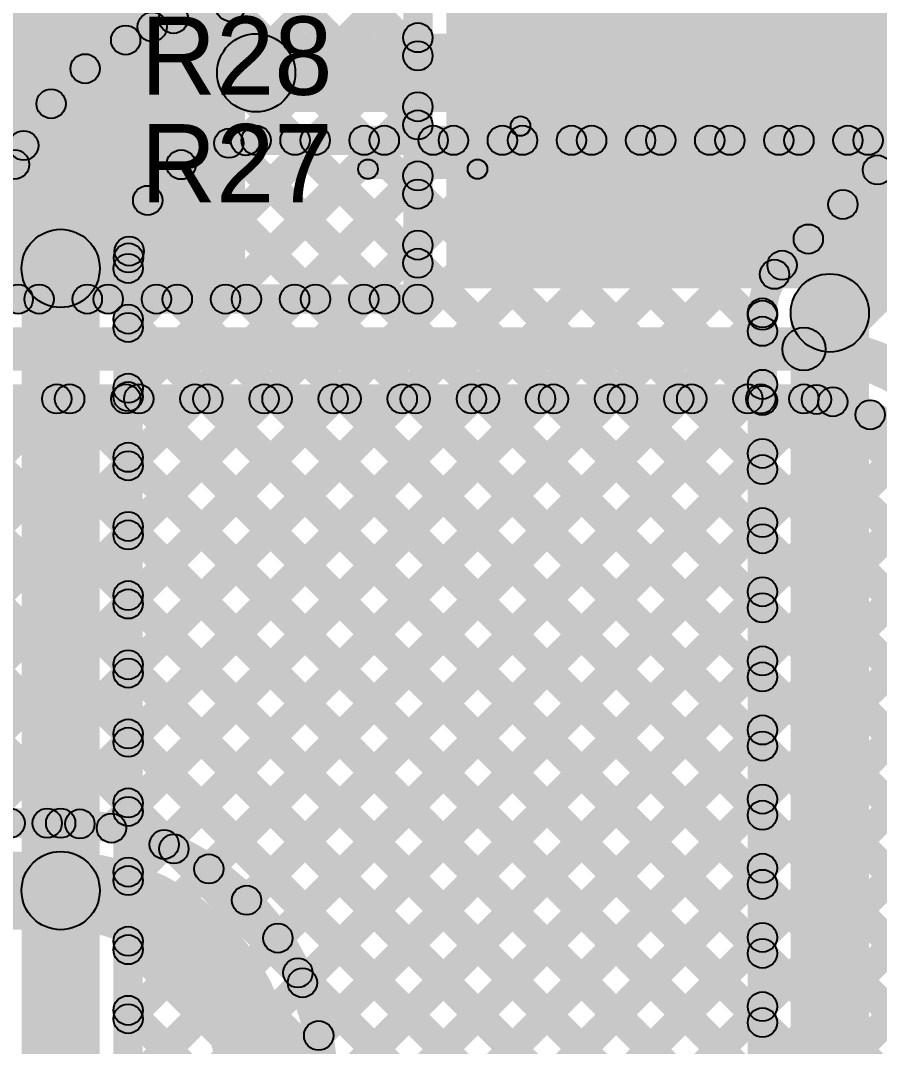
# Model space of a CAD drawing. Header units: millimetres. Extents: x 0 to 210, y 0 to 213.
# Drawn here: x 0.842 to 1.282, y 0.297 to 0.822 of the extents above; entities that cross this region are included whole.
import ezdxf

# ---------------------------------------------------------------- set-up
doc = ezdxf.new("R2010")
doc.units = ezdxf.units.MM
doc.header["$MEASUREMENT"] = 0
for name, color, linetype in [('BottomLayer', 5, 'Continuous'), ('TopLayer', 1, 'Continuous'), ('TopOverlay', 2, 'Continuous')]:
    doc.layers.add(name, color=color, linetype=linetype)

msp = doc.modelspace()

# ---------------------------------------------------------------- hatches: boundary and pattern name
at = {"layer": 'BottomLayer'}
for points in [[(0.4958, 0.4297), (0.4852, 0.44031), (0.9927, 0.94781), (1.0033, 0.9372)], [(0.91491, 0.81346), (0.9043, 0.82406), (1.01204, 0.9318), (1.02265, 0.9212)], [(0.8864, 0.84637), (0.897, 0.85697), (0.92578, 0.82819), (0.91518, 0.81759)], [(0.4958, 0.46506), (0.4852, 0.47567), (0.86133, 0.8518), (0.87194, 0.8412)], [(0.4958, 0.46506), (0.4852, 0.47567), (0.86133, 0.8518), (0.87194, 0.8412)], [(0.85621, 0.8412), (0.86682, 0.8518), (0.90133, 0.81729), (0.89073, 0.80668)], [(0.792, 0.8347), (0.80261, 0.8453), (0.8632, 0.78472), (0.85259, 0.77411)], [(0.82736, 0.8347), (0.83796, 0.8453), (0.88059, 0.80267), (0.86999, 0.79207)], [(0.78177, 0.80957), (0.79238, 0.82018), (0.84918, 0.76338), (0.83857, 0.75277)], [(0.96278, 0.77522), (0.96278, 0.81522), (1.352, 0.81522), (1.352, 0.77522)], [(0.96278, 0.75322), (0.96278, 0.76822), (1.29571, 0.76822), (1.29571, 0.75322)], [(0.90258, 0.37686), (0.89197, 0.38747), (1.27052, 0.76602), (1.28113, 0.75541)], [(0.90258, 0.41222), (0.89197, 0.42283), (1.23517, 0.76602), (1.24578, 0.75541)], [(0.90258, 0.51828), (0.89197, 0.52889), (1.1291, 0.76602), (1.13971, 0.75541)], [(0.90258, 0.589), (0.89197, 0.5996), (1.05839, 0.76602), (1.069, 0.75541)], [(0.90258, 0.55364), (0.89197, 0.56425), (1.09375, 0.76602), (1.10435, 0.75541)], [(0.90258, 0.44757), (0.89197, 0.45818), (1.19981, 0.76602), (1.21042, 0.75541)], [(0.90258, 0.48293), (0.89197, 0.49354), (1.16446, 0.76602), (1.17506, 0.75541)], [(0.90258, 0.65971), (0.89197, 0.67031), (0.98768, 0.76602), (0.99829, 0.75541)], [(0.90258, 0.62435), (0.89197, 0.63496), (1.02304, 0.76602), (1.03364, 0.75541)], [(0.9028, 0.69528), (0.8922, 0.70589), (0.95211, 0.7658), (0.96271, 0.75519)], [(0.9435, 0.7539), (0.95411, 0.76451), (1.22705, 0.49157), (1.21644, 0.48097)], [(0.97735, 0.75541), (0.98796, 0.76602), (1.22705, 0.52693), (1.21644, 0.51632)], [(1.01271, 0.75541), (1.02331, 0.76602), (1.22705, 0.56228), (1.21644, 0.55168)], [(1.04806, 0.75541), (1.05867, 0.76602), (1.22705, 0.59764), (1.21644, 0.58703)], [(1.08342, 0.75541), (1.09402, 0.76602), (1.22705, 0.633), (1.21644, 0.62239)], [(1.11877, 0.75541), (1.12938, 0.76602), (1.22705, 0.66835), (1.21644, 0.65774)], [(1.15413, 0.75541), (1.16474, 0.76602), (1.23325, 0.6975), (1.22265, 0.6869)], [(1.18948, 0.75541), (1.20009, 0.76602), (1.25055, 0.71556), (1.23995, 0.70495)], [(1.22484, 0.75541), (1.23545, 0.76602), (1.26823, 0.73324), (1.25762, 0.72263)], [(1.23715, 0.69155), (1.22655, 0.70216), (1.29041, 0.76602), (1.30101, 0.75541)], [(1.27039, 0.65832), (1.2421, 0.6866), (1.31786, 0.76236), (1.34614, 0.73407)], [(1.26019, 0.75541), (1.2708, 0.76602), (1.28591, 0.75091), (1.2753, 0.74031)], [(0.52102, 0.41957), (0.51041, 0.43017), (0.83393, 0.75369), (0.84454, 0.74308)], [(0.91908, 0.74298), (0.92968, 0.75358), (1.22705, 0.45622), (1.21644, 0.44561)], [(0.90199, 0.72471), (0.91259, 0.73532), (1.22705, 0.42086), (1.21644, 0.41026)], [(0.89258, 0.69877), (0.90318, 0.70937), (1.22705, 0.38551), (1.21644, 0.3749)], [(0.88278, 0.0018), (0.84278, 0.0018), (0.84278, 0.69522), (0.88278, 0.69522)], [(0.90478, 0.05174), (0.88978, 0.05174), (0.88978, 0.69522), (0.90478, 0.69522)], [(0.90258, 0.34151), (0.89197, 0.35211), (1.21644, 0.67658), (1.22705, 0.66597)], [(0.89197, 0.66401), (0.90258, 0.67462), (1.22705, 0.35015), (1.21644, 0.33955)], [(1.22925, 0.23932), (1.21425, 0.23932), (1.21425, 0.67246), (1.22925, 0.67246)], [(1.27625, 0.23932), (1.23625, 0.23932), (1.23625, 0.67246), (1.27625, 0.67246)], [(0.90258, 0.30615), (0.89197, 0.31676), (1.21644, 0.64123), (1.22705, 0.63062)], [(0.89197, 0.62866), (0.90258, 0.63926), (1.22705, 0.3148), (1.21644, 0.30419)], [(0.90258, 0.2708), (0.89197, 0.2814), (1.21644, 0.60587), (1.22705, 0.59526)], [(0.89197, 0.5933), (0.90258, 0.60391), (1.22705, 0.27944), (1.21644, 0.26884)], [(0.90258, 0.23544), (0.89197, 0.24605), (1.21644, 0.57052), (1.22705, 0.55991)], [(0.89197, 0.55795), (0.90258, 0.56855), (1.22705, 0.24408), (1.21645, 0.23348)], [(0.90258, 0.20009), (0.89197, 0.21069), (1.21644, 0.53516), (1.22705, 0.52455)], [(0.89197, 0.52259), (0.90258, 0.5332), (1.32905, 0.10673), (1.31844, 0.09612)], [(0.90258, 0.16473), (0.89197, 0.17534), (1.21644, 0.49981), (1.22705, 0.4892)], [(0.89197, 0.48724), (0.90258, 0.49784), (1.32905, 0.07138), (1.31844, 0.06077)], [(0.90258, 0.12938), (0.89197, 0.13998), (1.21644, 0.46445), (1.22705, 0.45384)], [(0.89197, 0.45188), (0.90258, 0.46249), (1.31362, 0.05145), (1.30301, 0.04085)], [(0.90258, 0.09402), (0.89197, 0.10463), (1.21644, 0.42909), (1.22705, 0.41849)], [(0.89197, 0.41653), (0.90258, 0.42713), (1.26677, 0.06294), (1.25616, 0.05234)], [(0.90258, 0.05867), (0.89197, 0.06927), (1.21644, 0.39374), (1.22705, 0.38313)], [(0.89197, 0.38117), (0.90258, 0.39178), (1.23793, 0.05643), (1.22732, 0.04582)], [(0.91801, 0.03874), (0.90741, 0.04935), (1.21644, 0.35838), (1.22705, 0.34778)], [(0.89197, 0.34582), (0.90258, 0.35642), (1.21952, 0.03949), (1.20891, 0.02888)], [(0.89197, 0.31046), (0.90258, 0.32107), (1.21069, 0.01296), (1.20009, 0.00235)], [(0.96048, 0.04585), (0.94987, 0.05646), (1.21644, 0.32303), (1.22705, 0.31242)]]:
    msp.add_hatch(color=5, dxfattribs=at).paths.add_polyline_path(points)
h = msp.add_hatch(color=5, dxfattribs=at)
edge = h.paths.add_edge_path()
edge.add_arc((0.94965, 0.82907), 0.0075, 0, 360)
h = msp.add_hatch(color=5, dxfattribs=at)
edge = h.paths.add_edge_path()
edge.add_arc((0.92048, 0.82289), 0.0075, 0, 360)
h = msp.add_hatch(color=5, dxfattribs=at)
edge = h.paths.add_edge_path()
edge.add_arc((0.90961, 0.81876), 0.0075, 0, 360)
h = msp.add_hatch(color=5, dxfattribs=at)
edge = h.paths.add_edge_path()
edge.add_arc((0.89603, 0.81198), 0.0075, 0, 360)
h = msp.add_hatch(color=5, dxfattribs=at)
edge = h.paths.add_edge_path()
edge.add_arc((0.96278, 0.79522), 0.02, 0, 360)
h = msp.add_hatch(color=5, dxfattribs=at)
edge = h.paths.add_edge_path()
edge.add_arc((0.96278, 0.79522), 0.02, 0, 360)
h = msp.add_hatch(color=5, dxfattribs=at)
edge = h.paths.add_edge_path()
edge.add_arc((0.87529, 0.79737), 0.0075, 0, 360)
h = msp.add_hatch(color=5, dxfattribs=at)
edge = h.paths.add_edge_path()
edge.add_arc((0.85789, 0.77941), 0.0075, 0, 360)
h = msp.add_hatch(color=5, dxfattribs=at)
edge = h.paths.add_edge_path()
edge.add_arc((0.94881, 0.75921), 0.0075, 0, 360)
h = msp.add_hatch(color=5, dxfattribs=at)
edge = h.paths.add_edge_path()
edge.add_arc((0.95741, 0.7605), 0.0075, 0, 360)
h = msp.add_hatch(color=5, dxfattribs=at)
edge = h.paths.add_edge_path()
edge.add_arc((0.96278, 0.76072), 0.0075, 0, 360)
h = msp.add_hatch(color=5, dxfattribs=at)
edge = h.paths.add_edge_path()
edge.add_arc((0.96278, 0.76072), 0.0075, 0, 360)
h = msp.add_hatch(color=5, dxfattribs=at)
edge = h.paths.add_edge_path()
edge.add_arc((0.98266, 0.76072), 0.0075, 0, 360)
h = msp.add_hatch(color=5, dxfattribs=at)
edge = h.paths.add_edge_path()
edge.add_arc((0.99298, 0.76072), 0.0075, 0, 360)
h = msp.add_hatch(color=5, dxfattribs=at)
edge = h.paths.add_edge_path()
edge.add_arc((1.01801, 0.76072), 0.0075, 0, 360)
h = msp.add_hatch(color=5, dxfattribs=at)
edge = h.paths.add_edge_path()
edge.add_arc((1.02834, 0.76072), 0.0075, 0, 360)
h = msp.add_hatch(color=5, dxfattribs=at)
edge = h.paths.add_edge_path()
edge.add_arc((1.05337, 0.76072), 0.0075, 0, 360)
h = msp.add_hatch(color=5, dxfattribs=at)
edge = h.paths.add_edge_path()
edge.add_arc((1.0637, 0.76072), 0.0075, 0, 360)
h = msp.add_hatch(color=5, dxfattribs=at)
edge = h.paths.add_edge_path()
edge.add_arc((1.08872, 0.76072), 0.0075, 0, 360)
h = msp.add_hatch(color=5, dxfattribs=at)
edge = h.paths.add_edge_path()
edge.add_arc((1.09905, 0.76072), 0.0075, 0, 360)
h = msp.add_hatch(color=5, dxfattribs=at)
edge = h.paths.add_edge_path()
edge.add_arc((1.12408, 0.76072), 0.0075, 0, 360)
h = msp.add_hatch(color=5, dxfattribs=at)
edge = h.paths.add_edge_path()
edge.add_arc((1.13441, 0.76072), 0.0075, 0, 360)
h = msp.add_hatch(color=5, dxfattribs=at)
edge = h.paths.add_edge_path()
edge.add_arc((1.15943, 0.76072), 0.0075, 0, 360)
h = msp.add_hatch(color=5, dxfattribs=at)
edge = h.paths.add_edge_path()
edge.add_arc((1.16976, 0.76072), 0.0075, 0, 360)
h = msp.add_hatch(color=5, dxfattribs=at)
edge = h.paths.add_edge_path()
edge.add_arc((1.19479, 0.76072), 0.0075, 0, 360)
h = msp.add_hatch(color=5, dxfattribs=at)
edge = h.paths.add_edge_path()
edge.add_arc((1.20512, 0.76072), 0.0075, 0, 360)
h = msp.add_hatch(color=5, dxfattribs=at)
edge = h.paths.add_edge_path()
edge.add_arc((1.23014, 0.76072), 0.0075, 0, 360)
h = msp.add_hatch(color=5, dxfattribs=at)
edge = h.paths.add_edge_path()
edge.add_arc((1.24047, 0.76072), 0.0075, 0, 360)
h = msp.add_hatch(color=5, dxfattribs=at)
edge = h.paths.add_edge_path()
edge.add_arc((1.2655, 0.76072), 0.0075, 0, 360)
h = msp.add_hatch(color=5, dxfattribs=at)
edge = h.paths.add_edge_path()
edge.add_arc((1.27583, 0.76072), 0.0075, 0, 360)
h = msp.add_hatch(color=5, dxfattribs=at)
edge = h.paths.add_edge_path()
edge.add_arc((0.84387, 0.75808), 0.0075, 0, 360)
h = msp.add_hatch(color=5, dxfattribs=at)
edge = h.paths.add_edge_path()
edge.add_arc((0.83923, 0.74839), 0.0075, 0, 360)
h = msp.add_hatch(color=5, dxfattribs=at)
edge = h.paths.add_edge_path()
edge.add_arc((0.92438, 0.74828), 0.0075, 0, 360)
h = msp.add_hatch(color=5, dxfattribs=at)
edge = h.paths.add_edge_path()
edge.add_arc((1.2806, 0.74561), 0.0075, 0, 360)
h = msp.add_hatch(color=5, dxfattribs=at)
edge = h.paths.add_edge_path()
edge.add_arc((0.90729, 0.73002), 0.0075, 0, 360)
h = msp.add_hatch(color=5, dxfattribs=at)
edge = h.paths.add_edge_path()
edge.add_arc((1.26293, 0.72793), 0.0075, 0, 360)
h = msp.add_hatch(color=5, dxfattribs=at)
edge = h.paths.add_edge_path()
edge.add_arc((0.86278, 0.69522), 0.02, 0, 360)
h = msp.add_hatch(color=5, dxfattribs=at)
edge = h.paths.add_edge_path()
edge.add_arc((0.86278, 0.69522), 0.02, 0, 360)
h = msp.add_hatch(color=5, dxfattribs=at)
edge = h.paths.add_edge_path()
edge.add_arc((1.24525, 0.71025), 0.0075, 0, 360)
h = msp.add_hatch(color=5, dxfattribs=at)
edge = h.paths.add_edge_path()
edge.add_arc((0.89788, 0.70407), 0.0075, 0, 360)
h = msp.add_hatch(color=5, dxfattribs=at)
edge = h.paths.add_edge_path()
edge.add_arc((0.8975, 0.70058), 0.0075, 0, 360)
h = msp.add_hatch(color=5, dxfattribs=at)
edge = h.paths.add_edge_path()
edge.add_arc((1.23185, 0.69686), 0.0075, 0, 360)
h = msp.add_hatch(color=5, dxfattribs=at)
edge = h.paths.add_edge_path()
edge.add_arc((1.23185, 0.69686), 0.0075, 0, 360)
h = msp.add_hatch(color=5, dxfattribs=at)
edge = h.paths.add_edge_path()
edge.add_arc((1.23185, 0.69686), 0.0075, 0, 360)
h = msp.add_hatch(color=5, dxfattribs=at)
edge = h.paths.add_edge_path()
edge.add_arc((0.89728, 0.69522), 0.0075, 0, 360)
h = msp.add_hatch(color=5, dxfattribs=at)
edge = h.paths.add_edge_path()
edge.add_arc((0.89728, 0.69522), 0.0075, 0, 360)
h = msp.add_hatch(color=5, dxfattribs=at)
edge = h.paths.add_edge_path()
edge.add_arc((1.22795, 0.6922), 0.0075, 0, 360)
h = msp.add_hatch(color=5, dxfattribs=at)
edge = h.paths.add_edge_path()
edge.add_arc((1.25625, 0.67246), 0.02, 0, 360)
h = msp.add_hatch(color=5, dxfattribs=at)
edge = h.paths.add_edge_path()
edge.add_arc((1.25625, 0.67246), 0.02, 0, 360)
h = msp.add_hatch(color=5, dxfattribs=at)
edge = h.paths.add_edge_path()
edge.add_arc((1.22175, 0.67246), 0.0075, 0, 360)
h = msp.add_hatch(color=5, dxfattribs=at)
edge = h.paths.add_edge_path()
edge.add_arc((1.22175, 0.67246), 0.0075, 0, 360)
h = msp.add_hatch(color=5, dxfattribs=at)
edge = h.paths.add_edge_path()
edge.add_arc((1.22175, 0.67246), 0.0075, 0, 360)
h = msp.add_hatch(color=5, dxfattribs=at)
edge = h.paths.add_edge_path()
edge.add_arc((1.22175, 0.67128), 0.0075, 0, 360)
h = msp.add_hatch(color=5, dxfattribs=at)
edge = h.paths.add_edge_path()
edge.add_arc((0.89728, 0.66932), 0.0075, 0, 360)
h = msp.add_hatch(color=5, dxfattribs=at)
edge = h.paths.add_edge_path()
edge.add_arc((0.89728, 0.66501), 0.0075, 0, 360)
h = msp.add_hatch(color=5, dxfattribs=at)
edge = h.paths.add_edge_path()
edge.add_arc((1.22175, 0.66305), 0.0075, 0, 360)
h = msp.add_hatch(color=5, dxfattribs=at)
edge = h.paths.add_edge_path()
edge.add_arc((0.89728, 0.63396), 0.0075, 0, 360)
h = msp.add_hatch(color=5, dxfattribs=at)
edge = h.paths.add_edge_path()
edge.add_arc((1.22175, 0.63592), 0.0075, 0, 360)
h = msp.add_hatch(color=5, dxfattribs=at)
edge = h.paths.add_edge_path()
edge.add_arc((0.89728, 0.62965), 0.0075, 0, 360)
h = msp.add_hatch(color=5, dxfattribs=at)
edge = h.paths.add_edge_path()
edge.add_arc((1.22175, 0.62769), 0.0075, 0, 360)
h = msp.add_hatch(color=5, dxfattribs=at)
edge = h.paths.add_edge_path()
edge.add_arc((0.89728, 0.59861), 0.0075, 0, 360)
h = msp.add_hatch(color=5, dxfattribs=at)
edge = h.paths.add_edge_path()
edge.add_arc((1.22175, 0.60057), 0.0075, 0, 360)
h = msp.add_hatch(color=5, dxfattribs=at)
edge = h.paths.add_edge_path()
edge.add_arc((0.89728, 0.5943), 0.0075, 0, 360)
h = msp.add_hatch(color=5, dxfattribs=at)
edge = h.paths.add_edge_path()
edge.add_arc((1.22175, 0.59234), 0.0075, 0, 360)
h = msp.add_hatch(color=5, dxfattribs=at)
edge = h.paths.add_edge_path()
edge.add_arc((1.22175, 0.56521), 0.0075, 0, 360)
h = msp.add_hatch(color=5, dxfattribs=at)
edge = h.paths.add_edge_path()
edge.add_arc((0.89728, 0.56325), 0.0075, 0, 360)
h = msp.add_hatch(color=5, dxfattribs=at)
edge = h.paths.add_edge_path()
edge.add_arc((0.89728, 0.55894), 0.0075, 0, 360)
h = msp.add_hatch(color=5, dxfattribs=at)
edge = h.paths.add_edge_path()
edge.add_arc((1.22175, 0.55698), 0.0075, 0, 360)
h = msp.add_hatch(color=5, dxfattribs=at)
edge = h.paths.add_edge_path()
edge.add_arc((0.89728, 0.5279), 0.0075, 0, 360)
h = msp.add_hatch(color=5, dxfattribs=at)
edge = h.paths.add_edge_path()
edge.add_arc((1.22175, 0.52986), 0.0075, 0, 360)
h = msp.add_hatch(color=5, dxfattribs=at)
edge = h.paths.add_edge_path()
edge.add_arc((0.89728, 0.52359), 0.0075, 0, 360)
h = msp.add_hatch(color=5, dxfattribs=at)
edge = h.paths.add_edge_path()
edge.add_arc((1.22175, 0.52163), 0.0075, 0, 360)
h = msp.add_hatch(color=5, dxfattribs=at)
edge = h.paths.add_edge_path()
edge.add_arc((0.89728, 0.49254), 0.0075, 0, 360)
h = msp.add_hatch(color=5, dxfattribs=at)
edge = h.paths.add_edge_path()
edge.add_arc((1.22175, 0.4945), 0.0075, 0, 360)
h = msp.add_hatch(color=5, dxfattribs=at)
edge = h.paths.add_edge_path()
edge.add_arc((0.89728, 0.48823), 0.0075, 0, 360)
h = msp.add_hatch(color=5, dxfattribs=at)
edge = h.paths.add_edge_path()
edge.add_arc((1.22175, 0.48627), 0.0075, 0, 360)
h = msp.add_hatch(color=5, dxfattribs=at)
edge = h.paths.add_edge_path()
edge.add_arc((0.89728, 0.45718), 0.0075, 0, 360)
h = msp.add_hatch(color=5, dxfattribs=at)
edge = h.paths.add_edge_path()
edge.add_arc((1.22175, 0.45915), 0.0075, 0, 360)
h = msp.add_hatch(color=5, dxfattribs=at)
edge = h.paths.add_edge_path()
edge.add_arc((0.89728, 0.45288), 0.0075, 0, 360)
h = msp.add_hatch(color=5, dxfattribs=at)
edge = h.paths.add_edge_path()
edge.add_arc((1.22175, 0.45092), 0.0075, 0, 360)
h = msp.add_hatch(color=5, dxfattribs=at)
edge = h.paths.add_edge_path()
edge.add_arc((1.22175, 0.42379), 0.0075, 0, 360)
h = msp.add_hatch(color=5, dxfattribs=at)
edge = h.paths.add_edge_path()
edge.add_arc((0.89728, 0.42183), 0.0075, 0, 360)
h = msp.add_hatch(color=5, dxfattribs=at)
edge = h.paths.add_edge_path()
edge.add_arc((0.89728, 0.41752), 0.0075, 0, 360)
h = msp.add_hatch(color=5, dxfattribs=at)
edge = h.paths.add_edge_path()
edge.add_arc((1.22175, 0.41556), 0.0075, 0, 360)
h = msp.add_hatch(color=5, dxfattribs=at)
edge = h.paths.add_edge_path()
edge.add_arc((0.89728, 0.38647), 0.0075, 0, 360)
h = msp.add_hatch(color=5, dxfattribs=at)
edge = h.paths.add_edge_path()
edge.add_arc((1.22175, 0.38844), 0.0075, 0, 360)
h = msp.add_hatch(color=5, dxfattribs=at)
edge = h.paths.add_edge_path()
edge.add_arc((0.89728, 0.38217), 0.0075, 0, 360)
h = msp.add_hatch(color=5, dxfattribs=at)
edge = h.paths.add_edge_path()
edge.add_arc((1.22175, 0.3802), 0.0075, 0, 360)
h = msp.add_hatch(color=5, dxfattribs=at)
edge = h.paths.add_edge_path()
edge.add_arc((0.89728, 0.35112), 0.0075, 0, 360)
h = msp.add_hatch(color=5, dxfattribs=at)
edge = h.paths.add_edge_path()
edge.add_arc((1.22175, 0.35308), 0.0075, 0, 360)
h = msp.add_hatch(color=5, dxfattribs=at)
edge = h.paths.add_edge_path()
edge.add_arc((0.89728, 0.34681), 0.0075, 0, 360)
h = msp.add_hatch(color=5, dxfattribs=at)
edge = h.paths.add_edge_path()
edge.add_arc((1.22175, 0.34485), 0.0075, 0, 360)
h = msp.add_hatch(color=5, dxfattribs=at)
edge = h.paths.add_edge_path()
edge.add_arc((0.89728, 0.31576), 0.0075, 0, 360)
h = msp.add_hatch(color=5, dxfattribs=at)
edge = h.paths.add_edge_path()
edge.add_arc((1.22175, 0.31773), 0.0075, 0, 360)
h = msp.add_hatch(color=5, dxfattribs=at)
edge = h.paths.add_edge_path()
edge.add_arc((0.89728, 0.31146), 0.0075, 0, 360)
h = msp.add_hatch(color=5, dxfattribs=at)
edge = h.paths.add_edge_path()
edge.add_arc((1.22175, 0.30949), 0.0075, 0, 360)
at = {"layer": 'TopLayer'}
for points in [[(1.06, 0.685), (1.702, 0.685), (1.702, 0.943), (1.06, 0.943)], [(0.63344, 0.8872), (0.64404, 0.8978), (0.85704, 0.6848), (0.84644, 0.6742)], [(0.66879, 0.8872), (0.6794, 0.8978), (0.8924, 0.6848), (0.88179, 0.6742)], [(0.70415, 0.8872), (0.71475, 0.8978), (0.92775, 0.6848), (0.91715, 0.6742)], [(0.7395, 0.8872), (0.75011, 0.8978), (0.96311, 0.6848), (0.9525, 0.6742)], [(0.77486, 0.8872), (0.78546, 0.8978), (0.99846, 0.6848), (0.98786, 0.6742)], [(0.81021, 0.8872), (0.82082, 0.8978), (1.03382, 0.6848), (1.02321, 0.6742)], [(0.811, 0.685), (0.957, 0.685), (0.957, 0.885), (0.811, 0.885)], [(0.70494, 0.6742), (0.69433, 0.6848), (0.8901, 0.88057), (0.90071, 0.86997)], [(0.70494, 0.6742), (0.69433, 0.6848), (0.8901, 0.88057), (0.90071, 0.86997)], [(0.7403, 0.6742), (0.72969, 0.6848), (0.8901, 0.84522), (0.90071, 0.83461)], [(0.77565, 0.6742), (0.76504, 0.6848), (0.91854, 0.8383), (0.92915, 0.8277)], [(0.81101, 0.6742), (0.8004, 0.6848), (0.9514, 0.8358), (0.96201, 0.8252)], [(0.84636, 0.6742), (0.83576, 0.6848), (0.98676, 0.8358), (0.99736, 0.8252)], [(0.88172, 0.6742), (0.87111, 0.6848), (1.02211, 0.8358), (1.03272, 0.8252)], [(0.90507, 0.8277), (0.91567, 0.8383), (1.0508, 0.70317), (1.0402, 0.69257)], [(0.94042, 0.8277), (0.95103, 0.8383), (1.0508, 0.73853), (1.0402, 0.72792)], [(0.97828, 0.8252), (0.98888, 0.8358), (1.0508, 0.77388), (1.0402, 0.76328)], [(1.01363, 0.8252), (1.02424, 0.8358), (1.0508, 0.80924), (1.0402, 0.79863)], [(1.053, 0.6795), (1.038, 0.6795), (1.038, 0.8305), (1.053, 0.8305)], [(0.91707, 0.6742), (0.90647, 0.6848), (1.0402, 0.81853), (1.0508, 0.80793)], [(0.95243, 0.6742), (0.94182, 0.6848), (1.0402, 0.78318), (1.0508, 0.77257)], [(0.98778, 0.6742), (0.97718, 0.6848), (1.0402, 0.74782), (1.0508, 0.73722)], [(1.02314, 0.6742), (1.01253, 0.6848), (1.0402, 0.71247), (1.0508, 0.70186)], [(0.33934, 0.672), (0.33934, 0.687), (1.0455, 0.687), (1.0455, 0.672)], [(0.33286, 0.643), (0.33286, 0.665), (1.243, 0.665), (1.243, 0.643)], [(0.33934, 0.621), (0.33934, 0.636), (1.243, 0.636), (1.243, 0.621)], [(0.64907, 0.4062), (0.63847, 0.4168), (0.85547, 0.6338), (0.86607, 0.6232)], [(0.64995, 0.6232), (0.66056, 0.6338), (0.87792, 0.41644), (0.86731, 0.40584)], [(0.68443, 0.4062), (0.67382, 0.4168), (0.89082, 0.6338), (0.90143, 0.6232)], [(0.6853, 0.6232), (0.69591, 0.6338), (0.92604, 0.40368), (0.91543, 0.39307)], [(0.71978, 0.4062), (0.70918, 0.4168), (0.92618, 0.6338), (0.93678, 0.6232)], [(0.72066, 0.6232), (0.73127, 0.6338), (1.31362, 0.05145), (1.30301, 0.04085)], [(0.75514, 0.4062), (0.74453, 0.4168), (0.96153, 0.6338), (0.97214, 0.6232)], [(0.75601, 0.6232), (0.76662, 0.6338), (1.34038, 0.06004), (1.32978, 0.04943)], [(0.79049, 0.4062), (0.77989, 0.4168), (0.99689, 0.6338), (1.00749, 0.6232)], [(0.79137, 0.6232), (0.80198, 0.6338), (1.37574, 0.06004), (1.36513, 0.04943)], [(0.82585, 0.4062), (0.81524, 0.4168), (1.03224, 0.6338), (1.04285, 0.6232)], [(0.82673, 0.6232), (0.83733, 0.6338), (1.41109, 0.06004), (1.40049, 0.04943)], [(0.8612, 0.4062), (0.8506, 0.4168), (1.0676, 0.6338), (1.0782, 0.6232)], [(0.86208, 0.6232), (0.87269, 0.6338), (1.4978, 0.00869), (1.48719, -0.00192)], [(0.89403, 0.40367), (0.88343, 0.41428), (1.10295, 0.6338), (1.11356, 0.6232)], [(0.89744, 0.6232), (0.90804, 0.6338), (1.47458, 0.06726), (1.46398, 0.05666)], [(0.92105, 0.39533), (0.91044, 0.40594), (1.13831, 0.6338), (1.14892, 0.6232)], [(0.93279, 0.6232), (0.9434, 0.6338), (1.47482, 0.10238), (1.46422, 0.09177)], [(0.94388, 0.3828), (0.93327, 0.39341), (1.17366, 0.6338), (1.18427, 0.6232)], [(0.96321, 0.36678), (0.9526, 0.37739), (1.20902, 0.6338), (1.21963, 0.6232)], [(0.96815, 0.6232), (0.97875, 0.6338), (1.48747, 0.12509), (1.47686, 0.11448)], [(0.97923, 0.34744), (0.96862, 0.35805), (1.2441, 0.63353), (1.25471, 0.62292)], [(1.0035, 0.6232), (1.01411, 0.6338), (1.3228, 0.32511), (1.3122, 0.3145)], [(1.03886, 0.6232), (1.04946, 0.6338), (1.3228, 0.36046), (1.3122, 0.34986)], [(1.07421, 0.6232), (1.08482, 0.6338), (1.3228, 0.39582), (1.3122, 0.38521)], [(1.10957, 0.6232), (1.12017, 0.6338), (1.3228, 0.43117), (1.3122, 0.42057)], [(1.14492, 0.6232), (1.15553, 0.6338), (1.3228, 0.46653), (1.3122, 0.45592)], [(1.18028, 0.6232), (1.19088, 0.6338), (1.3228, 0.50188), (1.3122, 0.49128)], [(1.21563, 0.6232), (1.22624, 0.6338), (1.3228, 0.53724), (1.3122, 0.52663)], [(1.25247, 0.62172), (1.26307, 0.63232), (1.32132, 0.57407), (1.31072, 0.56347)], [(0.99174, 0.3246), (0.98113, 0.33521), (1.27158, 0.62565), (1.28219, 0.61505)], [(1.00007, 0.29757), (0.98946, 0.30818), (1.2918, 0.61052), (1.30241, 0.59991)], [(1.00258, 0.26473), (0.99197, 0.27534), (1.3059, 0.58927), (1.31651, 0.57866)], [(1.00258, 0.22938), (0.99197, 0.23998), (1.31219, 0.5602), (1.3228, 0.54959)], [(1.00258, 0.19402), (0.99197, 0.20463), (1.3122, 0.52485), (1.3228, 0.51424)], [(1.00258, 0.15867), (0.99197, 0.16927), (1.3122, 0.48949), (1.3228, 0.47889)], [(1.00258, 0.12331), (0.99197, 0.13392), (1.3122, 0.45414), (1.3228, 0.44353)], [(0.366, 0.404), (0.366, 0.419), (0.86278, 0.419), (0.86278, 0.404)], [(1.00258, 0.08795), (0.99197, 0.09856), (1.3122, 0.41878), (1.3228, 0.40818)], [(0.366, 0.357), (0.366, 0.397), (0.86278, 0.397), (0.86278, 0.357)], [(1.00258, 0.0526), (0.99197, 0.06321), (1.3122, 0.38343), (1.3228, 0.37282)], [(1.00959, 0.02425), (0.99898, 0.03486), (1.3122, 0.34807), (1.3228, 0.33747)], [(0.97885, 0.32965), (0.98945, 0.34026), (1.26677, 0.06294), (1.25616, 0.05234)]]:
    msp.add_hatch(color=1, dxfattribs=at).paths.add_polyline_path(points)
h = msp.add_hatch(color=1, dxfattribs=at)
edge = h.paths.add_edge_path()
edge.add_arc((1.0455, 0.81323), 0.0075, 0, 360)
h = msp.add_hatch(color=1, dxfattribs=at)
edge = h.paths.add_edge_path()
edge.add_arc((1.0455, 0.80394), 0.0075, 0, 360)
h = msp.add_hatch(color=1, dxfattribs=at)
edge = h.paths.add_edge_path()
edge.add_arc((1.0455, 0.77788), 0.0075, 0, 360)
h = msp.add_hatch(color=1, dxfattribs=at)
edge = h.paths.add_edge_path()
edge.add_arc((1.0455, 0.76858), 0.0075, 0, 360)
h = msp.add_hatch(color=1, dxfattribs=at)
edge = h.paths.add_edge_path()
edge.add_arc((1.0455, 0.74252), 0.0075, 0, 360)
h = msp.add_hatch(color=1, dxfattribs=at)
edge = h.paths.add_edge_path()
edge.add_arc((1.0455, 0.73323), 0.0075, 0, 360)
h = msp.add_hatch(color=1, dxfattribs=at)
edge = h.paths.add_edge_path()
edge.add_arc((1.0455, 0.70716), 0.0075, 0, 360)
h = msp.add_hatch(color=1, dxfattribs=at)
edge = h.paths.add_edge_path()
edge.add_arc((1.0455, 0.69787), 0.0075, 0, 360)
h = msp.add_hatch(color=1, dxfattribs=at)
edge = h.paths.add_edge_path()
edge.add_arc((0.84106, 0.6795), 0.0075, 0, 360)
h = msp.add_hatch(color=1, dxfattribs=at)
edge = h.paths.add_edge_path()
edge.add_arc((0.85174, 0.6795), 0.0075, 0, 360)
h = msp.add_hatch(color=1, dxfattribs=at)
edge = h.paths.add_edge_path()
edge.add_arc((0.87641, 0.6795), 0.0075, 0, 360)
h = msp.add_hatch(color=1, dxfattribs=at)
edge = h.paths.add_edge_path()
edge.add_arc((0.88709, 0.6795), 0.0075, 0, 360)
h = msp.add_hatch(color=1, dxfattribs=at)
edge = h.paths.add_edge_path()
edge.add_arc((0.91177, 0.6795), 0.0075, 0, 360)
h = msp.add_hatch(color=1, dxfattribs=at)
edge = h.paths.add_edge_path()
edge.add_arc((0.92245, 0.6795), 0.0075, 0, 360)
h = msp.add_hatch(color=1, dxfattribs=at)
edge = h.paths.add_edge_path()
edge.add_arc((0.94712, 0.6795), 0.0075, 0, 360)
h = msp.add_hatch(color=1, dxfattribs=at)
edge = h.paths.add_edge_path()
edge.add_arc((0.9578, 0.6795), 0.0075, 0, 360)
h = msp.add_hatch(color=1, dxfattribs=at)
edge = h.paths.add_edge_path()
edge.add_arc((0.98248, 0.6795), 0.0075, 0, 360)
h = msp.add_hatch(color=1, dxfattribs=at)
edge = h.paths.add_edge_path()
edge.add_arc((0.99316, 0.6795), 0.0075, 0, 360)
h = msp.add_hatch(color=1, dxfattribs=at)
edge = h.paths.add_edge_path()
edge.add_arc((1.01784, 0.6795), 0.0075, 0, 360)
h = msp.add_hatch(color=1, dxfattribs=at)
edge = h.paths.add_edge_path()
edge.add_arc((1.02852, 0.6795), 0.0075, 0, 360)
h = msp.add_hatch(color=1, dxfattribs=at)
edge = h.paths.add_edge_path()
edge.add_arc((1.0455, 0.6795), 0.0075, 0, 360)
h = msp.add_hatch(color=1, dxfattribs=at)
edge = h.paths.add_edge_path()
edge.add_arc((1.0455, 0.6795), 0.0075, 0, 360)
h = msp.add_hatch(color=1, dxfattribs=at)
edge = h.paths.add_edge_path()
edge.add_arc((1.243, 0.654), 0.011, 0, 360)
h = msp.add_hatch(color=1, dxfattribs=at)
edge = h.paths.add_edge_path()
edge.add_arc((1.243, 0.654), 0.011, 0, 360)
h = msp.add_hatch(color=1, dxfattribs=at)
edge = h.paths.add_edge_path()
edge.add_arc((0.86077, 0.6285), 0.0075, 0, 360)
h = msp.add_hatch(color=1, dxfattribs=at)
edge = h.paths.add_edge_path()
edge.add_arc((0.86738, 0.6285), 0.0075, 0, 360)
h = msp.add_hatch(color=1, dxfattribs=at)
edge = h.paths.add_edge_path()
edge.add_arc((0.89612, 0.6285), 0.0075, 0, 360)
h = msp.add_hatch(color=1, dxfattribs=at)
edge = h.paths.add_edge_path()
edge.add_arc((0.90274, 0.6285), 0.0075, 0, 360)
h = msp.add_hatch(color=1, dxfattribs=at)
edge = h.paths.add_edge_path()
edge.add_arc((0.93148, 0.6285), 0.0075, 0, 360)
h = msp.add_hatch(color=1, dxfattribs=at)
edge = h.paths.add_edge_path()
edge.add_arc((0.93809, 0.6285), 0.0075, 0, 360)
h = msp.add_hatch(color=1, dxfattribs=at)
edge = h.paths.add_edge_path()
edge.add_arc((0.96684, 0.6285), 0.0075, 0, 360)
h = msp.add_hatch(color=1, dxfattribs=at)
edge = h.paths.add_edge_path()
edge.add_arc((0.97345, 0.6285), 0.0075, 0, 360)
h = msp.add_hatch(color=1, dxfattribs=at)
edge = h.paths.add_edge_path()
edge.add_arc((1.00219, 0.6285), 0.0075, 0, 360)
h = msp.add_hatch(color=1, dxfattribs=at)
edge = h.paths.add_edge_path()
edge.add_arc((1.0088, 0.6285), 0.0075, 0, 360)
h = msp.add_hatch(color=1, dxfattribs=at)
edge = h.paths.add_edge_path()
edge.add_arc((1.03755, 0.6285), 0.0075, 0, 360)
h = msp.add_hatch(color=1, dxfattribs=at)
edge = h.paths.add_edge_path()
edge.add_arc((1.04416, 0.6285), 0.0075, 0, 360)
h = msp.add_hatch(color=1, dxfattribs=at)
edge = h.paths.add_edge_path()
edge.add_arc((1.0729, 0.6285), 0.0075, 0, 360)
h = msp.add_hatch(color=1, dxfattribs=at)
edge = h.paths.add_edge_path()
edge.add_arc((1.07952, 0.6285), 0.0075, 0, 360)
h = msp.add_hatch(color=1, dxfattribs=at)
edge = h.paths.add_edge_path()
edge.add_arc((1.10826, 0.6285), 0.0075, 0, 360)
h = msp.add_hatch(color=1, dxfattribs=at)
edge = h.paths.add_edge_path()
edge.add_arc((1.11487, 0.6285), 0.0075, 0, 360)
h = msp.add_hatch(color=1, dxfattribs=at)
edge = h.paths.add_edge_path()
edge.add_arc((1.14361, 0.6285), 0.0075, 0, 360)
h = msp.add_hatch(color=1, dxfattribs=at)
edge = h.paths.add_edge_path()
edge.add_arc((1.15023, 0.6285), 0.0075, 0, 360)
h = msp.add_hatch(color=1, dxfattribs=at)
edge = h.paths.add_edge_path()
edge.add_arc((1.17897, 0.6285), 0.0075, 0, 360)
h = msp.add_hatch(color=1, dxfattribs=at)
edge = h.paths.add_edge_path()
edge.add_arc((1.18558, 0.6285), 0.0075, 0, 360)
h = msp.add_hatch(color=1, dxfattribs=at)
edge = h.paths.add_edge_path()
edge.add_arc((1.21432, 0.6285), 0.0075, 0, 360)
h = msp.add_hatch(color=1, dxfattribs=at)
edge = h.paths.add_edge_path()
edge.add_arc((1.22094, 0.6285), 0.0075, 0, 360)
h = msp.add_hatch(color=1, dxfattribs=at)
edge = h.paths.add_edge_path()
edge.add_arc((1.243, 0.6285), 0.0075, 0, 360)
h = msp.add_hatch(color=1, dxfattribs=at)
edge = h.paths.add_edge_path()
edge.add_arc((1.243, 0.6285), 0.0075, 0, 360)
h = msp.add_hatch(color=1, dxfattribs=at)
edge = h.paths.add_edge_path()
edge.add_arc((1.2494, 0.62822), 0.0075, 0, 360)
h = msp.add_hatch(color=1, dxfattribs=at)
edge = h.paths.add_edge_path()
edge.add_arc((1.25777, 0.62702), 0.0075, 0, 360)
h = msp.add_hatch(color=1, dxfattribs=at)
edge = h.paths.add_edge_path()
edge.add_arc((1.27688, 0.62035), 0.0075, 0, 360)
h = msp.add_hatch(color=1, dxfattribs=at)
edge = h.paths.add_edge_path()
edge.add_arc((0.8369, 0.4115), 0.0075, 0, 360)
h = msp.add_hatch(color=1, dxfattribs=at)
edge = h.paths.add_edge_path()
edge.add_arc((0.8559, 0.4115), 0.0075, 0, 360)
h = msp.add_hatch(color=1, dxfattribs=at)
edge = h.paths.add_edge_path()
edge.add_arc((0.86278, 0.4115), 0.0075, 0, 360)
h = msp.add_hatch(color=1, dxfattribs=at)
edge = h.paths.add_edge_path()
edge.add_arc((0.86278, 0.4115), 0.0075, 0, 360)
h = msp.add_hatch(color=1, dxfattribs=at)
edge = h.paths.add_edge_path()
edge.add_arc((0.87261, 0.41114), 0.0075, 0, 360)
h = msp.add_hatch(color=1, dxfattribs=at)
edge = h.paths.add_edge_path()
edge.add_arc((0.88873, 0.40897), 0.0075, 0, 360)
h = msp.add_hatch(color=1, dxfattribs=at)
edge = h.paths.add_edge_path()
edge.add_arc((0.91574, 0.40063), 0.0075, 0, 360)
h = msp.add_hatch(color=1, dxfattribs=at)
edge = h.paths.add_edge_path()
edge.add_arc((0.92073, 0.39837), 0.0075, 0, 360)
h = msp.add_hatch(color=1, dxfattribs=at)
edge = h.paths.add_edge_path()
edge.add_arc((0.86278, 0.377), 0.02, 0, 360)
h = msp.add_hatch(color=1, dxfattribs=at)
edge = h.paths.add_edge_path()
edge.add_arc((0.86278, 0.377), 0.02, 0, 360)
h = msp.add_hatch(color=1, dxfattribs=at)
edge = h.paths.add_edge_path()
edge.add_arc((0.93858, 0.38811), 0.0075, 0, 360)
h = msp.add_hatch(color=1, dxfattribs=at)
edge = h.paths.add_edge_path()
edge.add_arc((0.95791, 0.37208), 0.0075, 0, 360)
h = msp.add_hatch(color=1, dxfattribs=at)
edge = h.paths.add_edge_path()
edge.add_arc((0.97392, 0.35274), 0.0075, 0, 360)
h = msp.add_hatch(color=1, dxfattribs=at)
edge = h.paths.add_edge_path()
edge.add_arc((0.98415, 0.33496), 0.0075, 0, 360)
h = msp.add_hatch(color=1, dxfattribs=at)
edge = h.paths.add_edge_path()
edge.add_arc((0.98644, 0.3299), 0.0075, 0, 360)
h = msp.add_hatch(color=1, dxfattribs=at)
edge = h.paths.add_edge_path()
edge.add_arc((0.99477, 0.30288), 0.0075, 0, 360)
at = {"layer": 'TopOverlay'}
for points in [[(1.103, 0.768), (1.093, 0.768), (1.093, 0.83), (1.103, 0.83)], [(1.07954, 0.74246), (1.07246, 0.74954), (1.09446, 0.77154), (1.10154, 0.76446)], [(1.02, 0.741), (1.02, 0.751), (1.076, 0.751), (1.076, 0.741)]]:
    msp.add_hatch(color=2, dxfattribs=at).paths.add_polyline_path(points)
h = msp.add_hatch(color=2, dxfattribs=at)
edge = h.paths.add_edge_path()
edge.add_arc((1.098, 0.768), 0.005, 0, 360)
h = msp.add_hatch(color=2, dxfattribs=at)
edge = h.paths.add_edge_path()
edge.add_arc((1.098, 0.768), 0.005, 0, 360)
h = msp.add_hatch(color=2, dxfattribs=at)
edge = h.paths.add_edge_path()
edge.add_arc((1.02, 0.746), 0.005, 0, 360)
h = msp.add_hatch(color=2, dxfattribs=at)
edge = h.paths.add_edge_path()
edge.add_arc((1.076, 0.746), 0.005, 0, 360)
h = msp.add_hatch(color=2, dxfattribs=at)
edge = h.paths.add_edge_path()
edge.add_arc((1.076, 0.746), 0.005, 0, 360)

# ---------------------------------------------------------------- linework, layer by layer
at = {"layer": 'BottomLayer'}
for points, const_width in [([(0.82828, 0.69522, -0.414214), (0.96278, 0.82972)], 0.015), ([(0.86278, 0.69522, -0.414214), (0.96278, 0.79522)], 0.04), ([(0.89728, 0.69522, -0.414214), (0.96278, 0.76072)], 0.015), ([(1.22175, 0.67246, -0.198912), (1.23185, 0.69686)], 0.015), ([(1.22175, 0.67246, -0.198912), (1.23185, 0.69686)], 0.015)]:
    msp.add_lwpolyline(points, format="xyb", dxfattribs=dict(at, const_width=const_width))
for centre, radius in [((0.94965, 0.82907), 0.0075), ((0.92048, 0.82289), 0.0075), ((0.90961, 0.81876), 0.0075), ((0.89603, 0.81198), 0.0075), ((0.96278, 0.79522), 0.02), ((0.96278, 0.79522), 0.02), ((0.87529, 0.79737), 0.0075), ((0.85789, 0.77941), 0.0075), ((0.94881, 0.75921), 0.0075), ((0.95741, 0.7605), 0.0075), ((0.96278, 0.76072), 0.0075), ((0.96278, 0.76072), 0.0075), ((0.98266, 0.76072), 0.0075), ((0.99298, 0.76072), 0.0075), ((1.01801, 0.76072), 0.0075), ((1.02834, 0.76072), 0.0075), ((1.05337, 0.76072), 0.0075), ((1.0637, 0.76072), 0.0075), ((1.08872, 0.76072), 0.0075), ((1.09905, 0.76072), 0.0075), ((1.12408, 0.76072), 0.0075), ((1.13441, 0.76072), 0.0075), ((1.15943, 0.76072), 0.0075), ((1.16976, 0.76072), 0.0075), ((1.19479, 0.76072), 0.0075), ((1.20512, 0.76072), 0.0075), ((1.23014, 0.76072), 0.0075), ((1.24047, 0.76072), 0.0075), ((1.2655, 0.76072), 0.0075), ((1.27583, 0.76072), 0.0075), ((0.84387, 0.75808), 0.0075), ((0.83923, 0.74839), 0.0075), ((0.92438, 0.74828), 0.0075), ((1.2806, 0.74561), 0.0075), ((0.90729, 0.73002), 0.0075), ((1.26293, 0.72793), 0.0075), ((0.86278, 0.69522), 0.02), ((0.86278, 0.69522), 0.02), ((1.24525, 0.71025), 0.0075), ((0.89788, 0.70407), 0.0075), ((0.8975, 0.70058), 0.0075), ((1.23185, 0.69686), 0.0075), ((1.23185, 0.69686), 0.0075), ((1.23185, 0.69686), 0.0075), ((0.89728, 0.69522), 0.0075), ((0.89728, 0.69522), 0.0075), ((1.22795, 0.6922), 0.0075), ((1.25625, 0.67246), 0.02), ((1.25625, 0.67246), 0.02), ((1.22175, 0.67246), 0.0075), ((1.22175, 0.67246), 0.0075), ((1.22175, 0.67246), 0.0075), ((1.22175, 0.67128), 0.0075), ((0.89728, 0.66932), 0.0075), ((0.89728, 0.66501), 0.0075), ((1.22175, 0.66305), 0.0075), ((0.89728, 0.63396), 0.0075), ((1.22175, 0.63592), 0.0075), ((0.89728, 0.62965), 0.0075), ((1.22175, 0.62769), 0.0075), ((0.89728, 0.59861), 0.0075), ((1.22175, 0.60057), 0.0075), ((0.89728, 0.5943), 0.0075), ((1.22175, 0.59234), 0.0075), ((1.22175, 0.56521), 0.0075), ((0.89728, 0.56325), 0.0075), ((0.89728, 0.55894), 0.0075), ((1.22175, 0.55698), 0.0075), ((0.89728, 0.5279), 0.0075), ((1.22175, 0.52986), 0.0075), ((0.89728, 0.52359), 0.0075), ((1.22175, 0.52163), 0.0075), ((0.89728, 0.49254), 0.0075), ((1.22175, 0.4945), 0.0075), ((0.89728, 0.48823), 0.0075), ((1.22175, 0.48627), 0.0075), ((0.89728, 0.45718), 0.0075), ((1.22175, 0.45915), 0.0075), ((0.89728, 0.45288), 0.0075), ((1.22175, 0.45092), 0.0075), ((1.22175, 0.42379), 0.0075), ((0.89728, 0.42183), 0.0075), ((0.89728, 0.41752), 0.0075), ((1.22175, 0.41556), 0.0075), ((0.89728, 0.38647), 0.0075), ((1.22175, 0.38844), 0.0075), ((0.89728, 0.38217), 0.0075), ((1.22175, 0.3802), 0.0075), ((0.89728, 0.35112), 0.0075), ((1.22175, 0.35308), 0.0075), ((0.89728, 0.34681), 0.0075), ((1.22175, 0.34485), 0.0075), ((0.89728, 0.31576), 0.0075), ((1.22175, 0.31773), 0.0075), ((0.89728, 0.31146), 0.0075), ((1.22175, 0.30949), 0.0075)]:
    msp.add_circle(centre, radius, dxfattribs=at)
at = {"layer": 'TopLayer'}
for points, const_width in [([(1.243, 0.654, -0.414214), (1.343, 0.554)], 0.022), ([(1.243, 0.6285, -0.414214), (1.3175, 0.554)], 0.015), ([(0.86278, 0.4115, -0.414214), (0.99728, 0.277)], 0.015), ([(0.86278, 0.377, -0.414214), (0.96278, 0.277)], 0.04)]:
    msp.add_lwpolyline(points, format="xyb", dxfattribs=dict(at, const_width=const_width))
for centre, radius in [((1.0455, 0.81323), 0.0075), ((1.0455, 0.80394), 0.0075), ((1.0455, 0.77788), 0.0075), ((1.0455, 0.76858), 0.0075), ((1.0455, 0.74252), 0.0075), ((1.0455, 0.73323), 0.0075), ((1.0455, 0.70716), 0.0075), ((1.0455, 0.69787), 0.0075), ((0.84106, 0.6795), 0.0075), ((0.85174, 0.6795), 0.0075), ((0.87641, 0.6795), 0.0075), ((0.88709, 0.6795), 0.0075), ((0.91177, 0.6795), 0.0075), ((0.92245, 0.6795), 0.0075), ((0.94712, 0.6795), 0.0075), ((0.9578, 0.6795), 0.0075), ((0.98248, 0.6795), 0.0075), ((0.99316, 0.6795), 0.0075), ((1.01784, 0.6795), 0.0075), ((1.02852, 0.6795), 0.0075), ((1.0455, 0.6795), 0.0075), ((1.0455, 0.6795), 0.0075), ((1.243, 0.654), 0.011), ((1.243, 0.654), 0.011), ((0.86077, 0.6285), 0.0075), ((0.86738, 0.6285), 0.0075), ((0.89612, 0.6285), 0.0075), ((0.90274, 0.6285), 0.0075), ((0.93148, 0.6285), 0.0075), ((0.93809, 0.6285), 0.0075), ((0.96684, 0.6285), 0.0075), ((0.97345, 0.6285), 0.0075), ((1.00219, 0.6285), 0.0075), ((1.0088, 0.6285), 0.0075), ((1.03755, 0.6285), 0.0075), ((1.04416, 0.6285), 0.0075), ((1.0729, 0.6285), 0.0075), ((1.07952, 0.6285), 0.0075), ((1.10826, 0.6285), 0.0075), ((1.11487, 0.6285), 0.0075), ((1.14361, 0.6285), 0.0075), ((1.15023, 0.6285), 0.0075), ((1.17897, 0.6285), 0.0075), ((1.18558, 0.6285), 0.0075), ((1.21432, 0.6285), 0.0075), ((1.22094, 0.6285), 0.0075), ((1.243, 0.6285), 0.0075), ((1.243, 0.6285), 0.0075), ((1.2494, 0.62822), 0.0075), ((1.25777, 0.62702), 0.0075), ((1.27688, 0.62035), 0.0075), ((0.8369, 0.4115), 0.0075), ((0.8559, 0.4115), 0.0075), ((0.86278, 0.4115), 0.0075), ((0.86278, 0.4115), 0.0075), ((0.87261, 0.41114), 0.0075), ((0.88873, 0.40897), 0.0075), ((0.91574, 0.40063), 0.0075), ((0.92073, 0.39837), 0.0075), ((0.86278, 0.377), 0.02), ((0.86278, 0.377), 0.02), ((0.93858, 0.38811), 0.0075), ((0.95791, 0.37208), 0.0075), ((0.97392, 0.35274), 0.0075), ((0.98415, 0.33496), 0.0075), ((0.98644, 0.3299), 0.0075), ((0.99477, 0.30288), 0.0075)]:
    msp.add_circle(centre, radius, dxfattribs=at)
at = {"layer": 'TopOverlay'}
for centre in [(1.098, 0.768), (1.098, 0.768), (1.02, 0.746), (1.076, 0.746), (1.076, 0.746)]:
    msp.add_circle(centre, 0.005, dxfattribs=at)

# ---------------------------------------------------------------- texts
for s, p in [('R28', (0.90368, 0.78401)), ('R27', (0.90368, 0.72901))]:
    msp.add_text(s, height=0.04, dxfattribs=at).set_placement(p)

doc.saveas('drawing.dxf')
